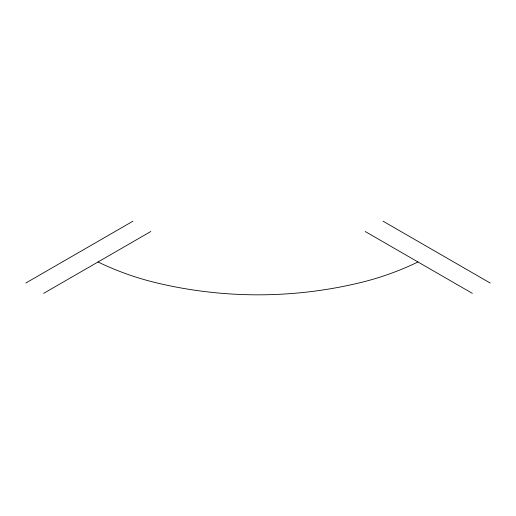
<?xml version="1.0" encoding="UTF-8"?>
<svg xmlns="http://www.w3.org/2000/svg" width="516" height="516" viewBox="0 0 516 516"><rect width="100%" height="100%" fill="white"/><g stroke="black" fill="none" stroke-linecap="round" stroke-linejoin="round"><path stroke-width="0.77" d="M25.8 283.045L132.967 221.177M43.66 293.359L150.833 231.484M383.033 221.177L490.2 283.045M365.167 231.484L472.34 293.359M417.986 261.98A288.65 288.65 0 0 1 359.426 282.865A436.078 436.078 0 0 1 156.574 282.865A288.65 288.65 0 0 1 98.014 261.98"/></g></svg>
